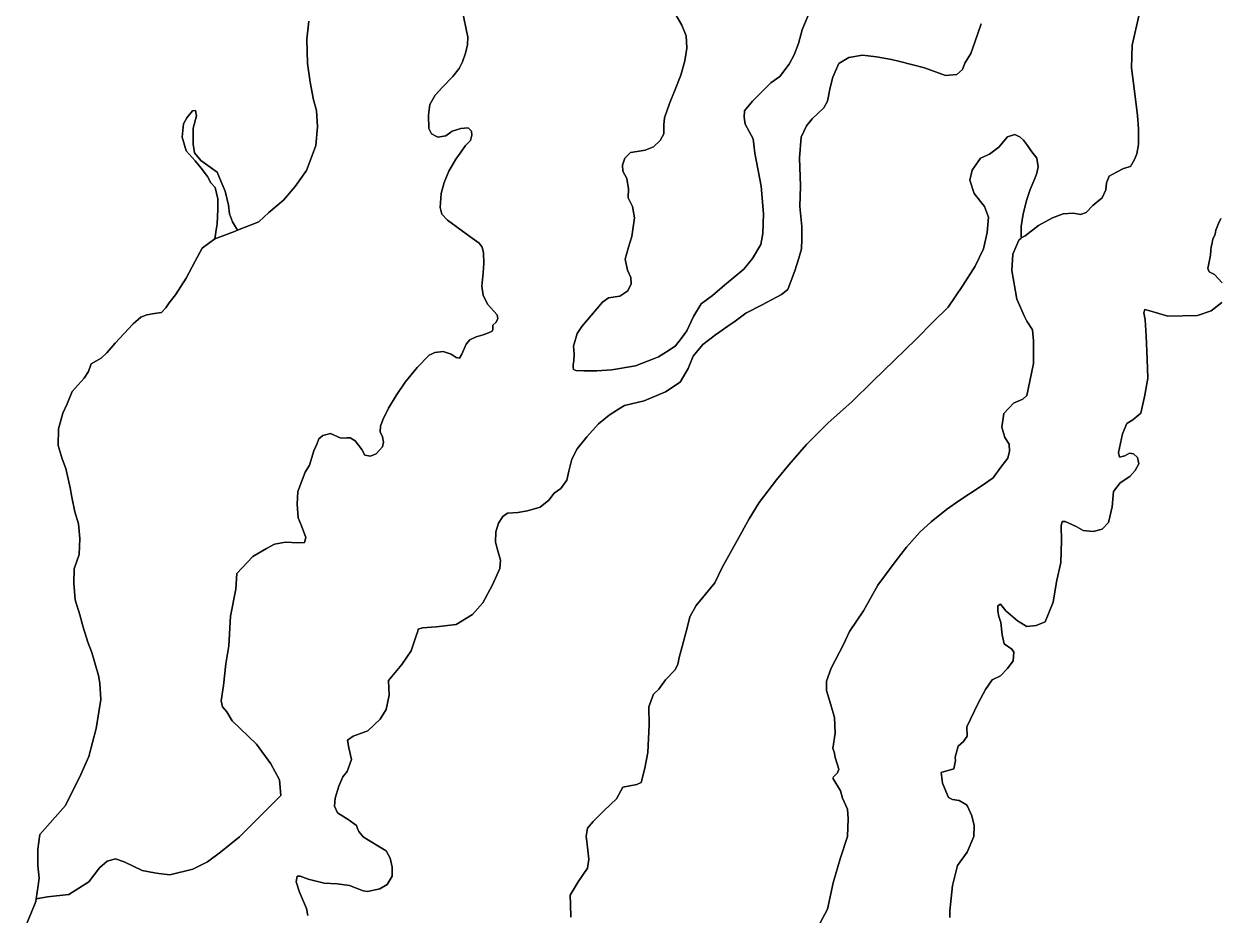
# Model space of a CAD drawing. Header units: inches. Extents: x 288635 to 1232953, y 676945 to 1655780.
# Drawn here: x 398485 to 425495, y 1110038 to 1130163 of the extents above; entities that cross this region are included whole.
import ezdxf

# ---------------------------------------------------------------- set-up
doc = ezdxf.new("R2010")
doc.units = ezdxf.units.IN
doc.header["$MEASUREMENT"] = 0

msp = doc.modelspace()

# ---------------------------------------------------------------- linework, layer by layer
at = {"color": 1}
for points in [[(423669.4008, 1130372.6516), (423511.9205, 1129686.8503), (423496.6804, 1129173.7692), (423552.5605, 1128706.4083), (423628.7607, 1128096.8071), (423649.0807, 1127792.0065), (423654.1607, 1127441.4858), (423613.5207, 1127228.1253), (423562.3789, 1127103.1121), (423470.0104, 1126946.8198), (423311.2601, 1126899.1947), (423152.5097, 1126813.4695), (422993.7594, 1126721.3943), (422930.2593, 1126572.169), (422917.5593, 1126413.4187), (422828.6591, 1126235.6184), (422709.1824, 1126137.9993), (422622.9187, 1126059.723), (422470.5184, 1125902.2427), (422343.5181, 1125856.5226), (422186.0378, 1125887.0027), (421952.3573, 1125871.7626), (421708.5169, 1125780.3224), (421393.5562, 1125607.6021), (421090.7148, 1125380.6884), (421006.6311, 1125332.6934), (421003.3479, 1125586.5941), (421044.623, 1125875.5197), (421133.5232, 1126196.1954), (421206.5484, 1126421.6208), (421308.1486, 1126669.2713), (421358.9487, 1126789.9215), (421387.5237, 1126935.9718), (421355.7737, 1127132.8222), (421222.4234, 1127307.4476), (421143.0482, 1127418.5728), (421057.3231, 1127539.223), (420977.9479, 1127605.8982), (420860.4727, 1127666.2233), (420696.3578, 1127614.5541), (420499.7919, 1127377.2977), (420286.4315, 1127219.8174), (420083.2311, 1127133.4572), (419895.2707, 1126859.1367), (419844.4706, 1126635.6162), (419940.9908, 1126335.8956), (420174.6713, 1126036.175), (420266.1115, 1125797.4146), (420235.6314, 1125451.9739), (420149.2712, 1125081.1331), (419966.3909, 1124689.9723), (419686.9903, 1124258.1715), (419356.7897, 1123765.4105), (419026.589, 1123445.3699), (418625.2682, 1123033.889), (417654.9862, 1122094.0872), (417182.5453, 1121626.7262), (416644.0642, 1121154.2853), (416156.3833, 1120666.6043), (415760.1425, 1120209.4034), (415480.7419, 1119869.0427), (415084.5011, 1119355.9617), (414860.9807, 1118985.1209), (414591.7401, 1118497.44), (414251.3794, 1117887.8387), (414083.7391, 1117542.398), (413667.1783, 1117029.317), (413519.858, 1116770.2365), (413458.8979, 1116521.316), (413347.1376, 1116099.6752), (413281.0975, 1115855.8347), (413250.6174, 1115698.3544), (413179.4973, 1115571.3541), (412971.2169, 1115352.9137), (412818.8166, 1115139.5532), (412701.9763, 1115027.793), (412591.9189, 1114737.9505), (412605.4561, 1114331.8316), (412574.9761, 1113706.9904), (412502.1616, 1113355.7678), (412422.5758, 1113031.349), (412326.0556, 1112985.6289), (412011.095, 1112924.6688), (411868.8547, 1112665.5883), (411589.4541, 1112401.4278), (411335.4536, 1112152.5073), (411213.5334, 1112000.107), (411183.0533, 1111817.2266), (411216.3034, 1111505.5075), (411239.5912, 1111298.2887), (411209.1111, 1111100.1683), (411000.8307, 1110790.2877), (410823.0303, 1110490.5671), (410828.1103, 1110282.2867), (410833.1904, 1109992.7261)], [(416182.6599, 1130340.4932), (416055.6597, 1130031.4593), (415975.2262, 1129722.4253), (415877.8593, 1129464.1915), (415767.7924, 1129256.7577), (415556.1253, 1128977.3572), (415352.9249, 1128829.1902), (414933.8241, 1128418.5561), (414756.0237, 1128202.6556), (414747.5571, 1128054.4887), (414768.7238, 1127897.855), (414861.8573, 1127732.7547), (414950.7575, 1127567.6544), (414988.8575, 1127245.9204), (415132.7912, 1126500.8522), (415183.5913, 1125874.3176), (415170.8912, 1125429.8167), (415124.3245, 1125180.0496), (414933.8241, 1124862.5489), (414739.0904, 1124625.4818), (414307.2895, 1124265.6478), (414032.1223, 1124032.814), (413778.1218, 1123842.3136), (413604.5548, 1123558.6797), (413456.3878, 1123228.479), (413335.9492, 1123064.2253), (413198.789, 1122891.505), (413056.5487, 1122794.9848), (412812.7082, 1122642.5845), (412700.948, 1122601.9444), (412294.5472, 1122444.4641), (411761.1461, 1122347.9439), (411423.3254, 1122330.1639), (411126.9915, 1122328.0472), (410949.1911, 1122338.6306), (410894.1577, 1122361.9139), (410887.8077, 1122406.364), (410887.8077, 1122463.5141), (410900.1549, 1122551.2854), (410910.7383, 1122715.3274), (410894.8632, 1122884.6611), (410974.2384, 1123170.4117), (411085.3636, 1123329.162), (411297.0307, 1123577.8708), (411551.0312, 1123879.4964), (411688.6148, 1123980.0383), (411942.6153, 1124017.08), (412122.5324, 1124133.4969), (412196.6158, 1124292.2472), (412186.0325, 1124435.1225), (412117.2407, 1124599.1645), (412059.0322, 1124853.165), (412138.4074, 1125123.0406), (412212.4909, 1125361.1661), (412270.6993, 1125784.5002), (412223.0742, 1126038.5007), (412127.824, 1126234.2928), (412133.1157, 1126440.6682), (412102.5466, 1126670.7053), (412009.3036, 1126840.2382), (412001.4954, 1126972.977), (412051.6868, 1127131.9165), (412178.8365, 1127259.0661), (412331.4161, 1127284.4961), (412509.4256, 1127309.926), (412704.3884, 1127386.2158), (412848.4914, 1127530.3188), (412933.2578, 1127682.8984), (412933.2578, 1127696.3793), (412933.2578, 1127886.3378), (412950.2111, 1128038.9174), (413060.4075, 1128369.5066), (413187.5571, 1128683.1424), (413314.7068, 1129005.2549), (413407.9499, 1129327.3674), (413450.3331, 1129615.5733), (413449.9765, 1129626.6291), (413450.3331, 1129629.0542), (413441.8565, 1129891.8302), (413340.1368, 1130137.6529), (413204.5104, 1130366.5223)], [(413204.5104, 1130366.5223), (413340.1368, 1130137.6529), (413441.8565, 1129891.8302), (413450.3331, 1129629.0542), (413449.9765, 1129626.6291), (413450.3331, 1129615.5733), (413407.9499, 1129327.3674), (413314.7068, 1129005.2549), (413187.5571, 1128683.1424), (413060.4075, 1128369.5066), (412950.2111, 1128038.9174), (412933.2578, 1127886.3378), (412933.2578, 1127696.3793), (412933.2578, 1127682.8984), (412848.4914, 1127530.3188), (412704.3884, 1127386.2158), (412509.4256, 1127309.926), (412331.4161, 1127284.4961), (412178.8365, 1127259.0661), (412051.6868, 1127131.9165), (412001.4954, 1126972.977), (412009.3036, 1126840.2382), (412102.5466, 1126670.7053), (412133.1157, 1126440.6682), (412127.824, 1126234.2928), (412223.0742, 1126038.5007), (412270.6993, 1125784.5002), (412212.4909, 1125361.1661), (412138.4074, 1125123.0406), (412059.0322, 1124853.165), (412117.2407, 1124599.1645), (412186.0325, 1124435.1225), (412196.6158, 1124292.2472), (412122.5324, 1124133.4969), (411942.6153, 1124017.08), (411688.6148, 1123980.0383), (411551.0312, 1123879.4964), (411297.0307, 1123577.8708), (411085.3636, 1123329.162), (410974.2384, 1123170.4117), (410894.8632, 1122884.6611), (410910.7383, 1122715.3274), (410900.1549, 1122551.2854), (410887.8077, 1122463.5141), (410887.8077, 1122406.364), (410894.1577, 1122361.9139), (410949.1911, 1122338.6306), (411126.9915, 1122328.0472), (411423.3254, 1122330.1639), (411761.1461, 1122347.9439), (412294.5472, 1122444.4641), (412700.948, 1122601.9444), (412812.7082, 1122642.5845), (413056.5487, 1122794.9848), (413198.789, 1122891.505), (413335.9492, 1123064.2253), (413456.3878, 1123228.479), (413604.5548, 1123558.6797), (413778.1218, 1123842.3136), (414032.1223, 1124032.814), (414307.2895, 1124265.6478), (414739.0904, 1124625.4818), (414933.8241, 1124862.5489), (415124.3245, 1125180.0496), (415170.8912, 1125429.8167), (415183.5913, 1125874.3176), (415132.7912, 1126500.8522), (414988.8575, 1127245.9204), (414950.7575, 1127567.6544), (414861.8573, 1127732.7547), (414768.7238, 1127897.855), (414747.5571, 1128054.4887), (414756.0237, 1128202.6556), (414933.8241, 1128418.5561), (415352.9249, 1128829.1902), (415556.1253, 1128977.3572), (415767.7924, 1129256.7577), (415767.7924, 1129256.7577), (415877.8593, 1129464.1915), (415975.2262, 1129722.4253), (416055.6597, 1130031.4593), (416182.6599, 1130340.4932)], [(416458.9232, 1109848.7444), (416631.6435, 1110168.785), (416758.6438, 1110763.1462), (416916.1241, 1111306.7073), (417083.7644, 1111814.7083), (417093.9244, 1112210.9491), (417078.6844, 1112429.3895), (416972.0042, 1112678.31), (416926.9686, 1112841.2358), (416750.3802, 1113132.6066), (416755.4673, 1113137.6937), (416750.3802, 1113146.0875), (416854.1589, 1113249.8663), (416884.6818, 1113330.5568), (416804.402, 1113594.6481), (416779.002, 1113721.6483), (416753.6019, 1113802.9285), (416804.402, 1114143.2892), (416789.162, 1114498.8899), (416702.8018, 1114788.4505), (416606.2817, 1115108.4911), (416606.2817, 1115321.8515), (416712.9619, 1115616.4921), (416992.3624, 1116149.8932), (417129.5227, 1116439.4538), (417439.4033, 1116906.8147), (417764.524, 1117485.9359), (418160.7648, 1118014.2569), (418414.7653, 1118349.5376), (418714.4859, 1118684.8183), (418968.4864, 1118918.4987), (419319.0071, 1119197.8993), (419598.4076, 1119396.0197), (420096.2486, 1119726.2203), (420370.5692, 1119909.1007), (420543.2895, 1120152.9412), (420705.8499, 1120356.1416), (420741.4099, 1120513.6219), (420731.2499, 1120676.1822), (420634.7297, 1120823.5025), (420563.6096, 1121057.183), (420614.4097, 1121367.0636), (420827.7701, 1121600.7441), (421041.1305, 1121687.1043), (421132.5707, 1121768.3844), (421198.6108, 1122093.5051), (421284.971, 1122494.8259), (421284.971, 1123002.8269), (421259.571, 1123256.8274), (421127.4907, 1123449.8678), (421080.692, 1123552.825), (420904.6052, 1123947.0738), (420793.48, 1124597.9501), (420815.7051, 1124959.9008), (420952.8946, 1125280.4553), (421001.0157, 1125327.2346), (421006.6311, 1125332.6934), (421090.7148, 1125380.6884), (421393.5562, 1125607.6021), (421708.5169, 1125780.3224), (421952.3573, 1125871.7626), (422186.0378, 1125887.0027), (422343.5181, 1125856.5226), (422470.5184, 1125902.2427), (422622.9187, 1126059.723), (422709.1824, 1126137.9993), (422828.6591, 1126235.6184), (422917.5593, 1126413.4187), (422930.2593, 1126572.169), (422993.7594, 1126721.3943), (423152.5097, 1126813.4695), (423311.2601, 1126899.1947), (423470.0104, 1126946.8198), (423562.3789, 1127103.1121), (423613.5207, 1127228.1253), (423654.1607, 1127441.4858), (423649.0807, 1127792.0065), (423628.7607, 1128096.8071), (423552.5605, 1128706.4083), (423496.6804, 1129173.7692), (423511.9205, 1129686.8503), (423669.4008, 1130372.6516)], [(398484.7401, 1109687.7837), (398637.1404, 1110062.4345), (398751.4406, 1110341.835), (398761.9059, 1110408.6681), (399019.8474, 1110450.1818), (399496.0983, 1110503.0985), (399951.1826, 1110788.8491), (400194.5997, 1111106.3497), (400363.9334, 1111254.5167), (400554.4338, 1111307.4335), (400744.9342, 1111243.9334), (401157.685, 1111042.8496), (401432.8522, 1110989.9328), (401531.0393, 1110978.0313), (401782.1029, 1110947.5994), (402300.6873, 1111074.5997), (402628.7713, 1111243.9334), (402925.1052, 1111455.6004), (403351.6727, 1111803.7274), (404036.5718, 1112488.7172), (404140.9801, 1112594.4993), (404286.1246, 1112738.303), (404254.3745, 1113093.9037), (404057.5241, 1113455.8544), (403740.0235, 1113894.0053), (403187.5724, 1114421.0564), (403066.9221, 1114624.2568), (402971.6719, 1114738.557), (402939.9219, 1114878.2573), (402990.722, 1115221.158), (403041.5221, 1115710.109), (403111.3722, 1116116.5098), (403149.4723, 1116789.6111), (403270.1225, 1117399.2123), (403295.5226, 1117748.463), (403651.1233, 1118135.8138), (403962.2739, 1118319.9642), (404140.0743, 1118415.2144), (404394.0748, 1118459.6645), (404673.4753, 1118446.9644), (404819.5256, 1118453.3144), (404851.2757, 1118567.6147), (404749.6755, 1118827.9652), (404679.8254, 1119012.1156), (404654.4253, 1119316.9162), (404673.4753, 1119602.6667), (404832.2257, 1120040.8176), (404937.0009, 1120196.3929), (405032.2511, 1120520.2436), (405105.2762, 1120688.5189), (405143.3763, 1120796.4691), (405232.2765, 1120869.4943), (405406.9018, 1120913.9444), (405641.8523, 1120805.9941), (405778.3776, 1120818.6942), (405854.5777, 1120812.3442), (405965.7029, 1120745.669), (406111.7532, 1120548.8186), (406184.7784, 1120424.9934), (406308.6036, 1120399.5933), (406441.9539, 1120453.5684), (406581.6542, 1120612.3188), (406607.0542, 1120717.094), (406581.6542, 1120834.5692), (406527.6791, 1120948.8694), (406537.2041, 1121079.0447), (406588.0042, 1121221.92), (406718.1794, 1121482.2705), (406889.6298, 1121774.3711), (407096.0052, 1122069.6467), (407362.7057, 1122403.0223), (407638.9313, 1122679.2479), (407762.7565, 1122742.748), (407950.0819, 1122768.1481), (408134.2323, 1122701.4729), (408248.5325, 1122628.4478), (408318.3826, 1122612.5728), (408375.5327, 1122707.8229), (408467.6079, 1122930.0734), (408553.3331, 1123025.3236), (408693.0334, 1123098.3487), (408851.7837, 1123142.7988), (408978.784, 1123190.4239), (409054.9841, 1123225.349), (409074.0341, 1123260.2741), (409070.8591, 1123361.8743), (409143.8843, 1123422.1994), (409187.1344, 1123505.6102), (409172.4593, 1123596.8247), (408950.2089, 1123831.7752), (408854.9587, 1124038.1506), (408826.3837, 1124241.351), (408851.7837, 1124542.9766), (408870.8337, 1124749.352), (408864.4837, 1124990.6525), (408833.5684, 1125118.7301), (408761.9246, 1125214.4537), (408550.1581, 1125358.9533), (408051.6821, 1125730.429), (407922.7768, 1125867.5893), (407884.6768, 1126016.8146), (407903.7268, 1126331.1402), (407973.5769, 1126585.1407), (408081.5272, 1126835.9662), (408233.9275, 1127105.8417), (408338.7027, 1127245.542), (408453.0029, 1127413.8174), (408570.4781, 1127531.2926), (408602.2282, 1127651.9428), (408592.7032, 1127740.843), (408519.678, 1127817.0432), (408348.2277, 1127804.3431), (408154.5523, 1127744.018), (408014.852, 1127632.8928), (407827.5267, 1127604.3177), (407691.0014, 1127683.6929), (407624.3262, 1127797.9931), (407621.1512, 1128105.9687), (407649.7263, 1128344.0942), (407773.5515, 1128550.4696), (407941.8269, 1128740.97), (408170.4273, 1128979.0955), (408310.1276, 1129153.7208), (408386.3278, 1129309.2962), (408456.1779, 1129506.1465), (408497.453, 1129687.1219), (408510.153, 1129868.0973), (408478.403, 1130004.6225), (408411.7278, 1130334.8232)], [(404920.4756, 1130222.2688), (404869.6755, 1129820.948), (404884.9155, 1129267.2269), (404950.9557, 1128850.6661), (405022.0758, 1128449.3453), (405093.1959, 1128210.5848), (405113.516, 1127839.744), (405077.9559, 1127418.1032), (404989.9024, 1127191.1961), (404862.9021, 1126852.5287), (404608.9016, 1126488.4613), (404346.4345, 1126183.6607), (404016.2338, 1125904.2602), (403787.6333, 1125692.5931), (403310.9989, 1125504.1563), (403190.7872, 1125693.1738), (403129.8271, 1125870.9742), (403104.4271, 1126069.0946), (403028.2269, 1126384.0552), (402941.8667, 1126597.4156), (402845.3465, 1126815.8561), (402479.5858, 1127080.0166), (402337.3455, 1127252.7369), (402306.8655, 1127450.8573), (402306.8655, 1127806.458), (402383.0656, 1128090.9386), (402357.6656, 1128207.7788), (402291.6254, 1128202.6988), (402164.6252, 1128045.2185), (402088.425, 1127908.0582), (402057.945, 1127603.2576), (402149.3852, 1127293.377), (402352.5856, 1127069.8566), (402484.6658, 1126902.2162), (402626.9061, 1126714.2558), (402703.1063, 1126577.0956), (402799.6265, 1126465.3353), (402860.5866, 1126211.3348), (402865.6666, 1125972.5744), (402845.3465, 1125647.4537), (402832.6279, 1125559.0405), (402797.0314, 1125311.5923), (402509.1641, 1125099.9252), (402348.2971, 1124803.5913), (402145.0967, 1124422.5905), (401910.4157, 1124044.0728), (401767.4826, 1123865.4828), (401686.2025, 1123753.7225), (401589.6823, 1123647.0423), (401432.202, 1123626.7223), (401260.066, 1123592.7297), (401127.4013, 1123540.3621), (400949.601, 1123387.9618), (400548.2802, 1122956.1609), (400355.2398, 1122732.6405), (400228.2395, 1122615.8003), (400126.6393, 1122554.8401), (400004.7191, 1122488.8), (399943.759, 1122316.0797), (399847.2388, 1122163.6794), (399572.9182, 1121858.8787), (399461.158, 1121584.5582), (399364.6378, 1121371.1978), (399268.1176, 1121020.6771), (399257.9576, 1120639.6763), (399349.3978, 1120339.9557), (399430.678, 1120121.5153), (399481.4781, 1119887.8348), (399532.2782, 1119689.7144), (399566.3356, 1119474.6336), (399636.4184, 1119140.8193), (399718.9685, 1118874.1188), (399750.7186, 1118543.9181), (399731.6686, 1118181.9674), (399617.3683, 1117858.1167), (399611.0183, 1117534.2661), (399642.7684, 1117159.6153), (399750.7186, 1116816.7147), (399820.5687, 1116543.6641), (399928.5189, 1116200.7634), (400017.4191, 1115965.813), (400169.8194, 1115445.1119), (400195.2195, 1115273.6616), (400220.6195, 1114905.3608), (400119.0193, 1114251.3095), (399953.919, 1113616.3083), (399769.7686, 1113216.2575), (399426.8679, 1112511.406), (398843.1575, 1111859.8755), (398797.5969, 1111529.6839), (398797.5969, 1111159.2665), (398829.347, 1110873.5159), (398808.1803, 1110704.1823), (398761.9059, 1110408.6681), (398751.4406, 1110341.835), (398637.1404, 1110062.4345), (398484.7401, 1109687.7837)], [(408411.7278, 1130334.8232), (408478.403, 1130004.6225), (408510.153, 1129868.0973), (408497.453, 1129687.1219), (408456.1779, 1129506.1465), (408386.3278, 1129309.2962), (408310.1276, 1129153.7208), (408170.4273, 1128979.0955), (407941.8269, 1128740.97), (407773.5515, 1128550.4696), (407649.7263, 1128344.0942), (407621.1512, 1128105.9687), (407624.3262, 1127797.9931), (407691.0014, 1127683.6929), (407827.5267, 1127604.3177), (408014.852, 1127632.8928), (408154.5523, 1127744.018), (408348.2277, 1127804.3431), (408519.678, 1127817.0432), (408592.7032, 1127740.843), (408602.2282, 1127651.9428), (408570.4781, 1127531.2926), (408453.0029, 1127413.8174), (408338.7027, 1127245.542), (408233.9275, 1127105.8417), (408081.5272, 1126835.9662), (407973.5769, 1126585.1407), (407903.7268, 1126331.1402), (407884.6768, 1126016.8146), (407922.7768, 1125867.5893), (408051.6821, 1125730.429), (408550.1581, 1125358.9533), (408761.9246, 1125214.4537), (408833.5684, 1125118.7301), (408864.4837, 1124990.6525), (408870.8337, 1124749.352), (408851.7837, 1124542.9766), (408826.3837, 1124241.351), (408854.9587, 1124038.1506), (408950.2089, 1123831.7752), (409172.4593, 1123596.8247), (409187.1344, 1123505.6102), (409143.8843, 1123422.1994), (409070.8591, 1123361.8743), (409074.0341, 1123260.2741), (409054.9841, 1123225.349), (408978.784, 1123190.4239), (408851.7837, 1123142.7988), (408693.0334, 1123098.3487), (408553.3331, 1123025.3236), (408467.6079, 1122930.0734), (408375.5327, 1122707.8229), (408318.3826, 1122612.5728), (408248.5325, 1122628.4478), (408134.2323, 1122701.4729), (407950.0819, 1122768.1481), (407762.7565, 1122742.748), (407638.9313, 1122679.2479), (407362.7057, 1122403.0223), (407096.0052, 1122069.6467), (406889.6298, 1121774.3711), (406718.1794, 1121482.2705), (406588.0042, 1121221.92), (406537.2041, 1121079.0447), (406527.6791, 1120948.8694), (406581.6542, 1120834.5692), (406607.0542, 1120717.094), (406581.6542, 1120612.3188), (406441.9539, 1120453.5684), (406308.6036, 1120399.5933), (406184.7784, 1120424.9934), (406111.7532, 1120548.8186), (405965.7029, 1120745.669), (405854.5777, 1120812.3442), (405778.3776, 1120818.6942), (405641.8523, 1120805.9941), (405406.9018, 1120913.9444), (405232.2765, 1120869.4943), (405143.3763, 1120796.4691), (405105.2762, 1120688.5189), (405032.2511, 1120520.2436), (404937.0009, 1120196.3929), (404832.2257, 1120040.8176), (404673.4753, 1119602.6667), (404654.4253, 1119316.9162), (404679.8254, 1119012.1156), (404749.6755, 1118827.9652), (404851.2757, 1118567.6147), (404819.5256, 1118453.3144), (404673.4753, 1118446.9644), (404394.0748, 1118459.6645), (404140.0743, 1118415.2144), (403962.2739, 1118319.9642), (403651.1233, 1118135.8138), (403295.5226, 1117748.463), (403270.1225, 1117399.2123), (403149.4723, 1116789.6111), (403111.3722, 1116116.5098), (403041.5221, 1115710.109), (402990.722, 1115221.158), (402939.9219, 1114878.2573), (402971.6719, 1114738.557), (403066.9221, 1114624.2568), (403187.5724, 1114421.0564), (403740.0235, 1113894.0053), (404057.5241, 1113455.8544), (404254.3745, 1113093.9037), (404286.1246, 1112738.303), (404140.9801, 1112594.4993), (404036.5718, 1112488.7172), (403351.6727, 1111803.7274), (402925.1052, 1111455.6004), (402628.7713, 1111243.9334), (402300.6873, 1111074.5997), (401782.1029, 1110947.5994), (401531.0393, 1110978.0313), (401432.8522, 1110989.9328), (401157.685, 1111042.8496), (400744.9342, 1111243.9334), (400554.4338, 1111307.4335), (400363.9334, 1111254.5167), (400194.5997, 1111106.3497), (399951.1826, 1110788.8491), (399496.0983, 1110503.0985), (399019.8474, 1110450.1818), (398761.9059, 1110408.6681), (398808.1803, 1110704.1823), (398829.347, 1110873.5159), (398797.5969, 1111159.2665), (398797.5969, 1111529.6839), (398843.1575, 1111859.8755), (399426.8679, 1112511.406), (399769.7686, 1113216.2575), (399953.919, 1113616.3083), (400119.0193, 1114251.3095), (400220.6195, 1114905.3608), (400195.2195, 1115273.6616), (400169.8194, 1115445.1119), (400017.4191, 1115965.813), (399928.5189, 1116200.7634), (399820.5687, 1116543.6641), (399750.7186, 1116816.7147), (399642.7684, 1117159.6153), (399611.0183, 1117534.2661), (399617.3683, 1117858.1167), (399731.6686, 1118181.9674), (399750.7186, 1118543.9181), (399718.9685, 1118874.1188), (399636.4184, 1119140.8193), (399566.3356, 1119474.6336), (399532.2782, 1119689.7144), (399481.4781, 1119887.8348), (399430.678, 1120121.5153), (399349.3978, 1120339.9557), (399257.9576, 1120639.6763), (399268.1176, 1121020.6771), (399364.6378, 1121371.1978), (399461.158, 1121584.5582), (399572.9182, 1121858.8787), (399847.2388, 1122163.6794), (399943.759, 1122316.0797), (400004.7191, 1122488.8), (400126.6393, 1122554.8401), (400228.2395, 1122615.8003), (400355.2398, 1122732.6405), (400548.2802, 1122956.1609), (400949.601, 1123387.9618), (401127.4013, 1123540.3621), (401260.066, 1123592.7297), (401432.202, 1123626.7223), (401589.6823, 1123647.0423), (401686.2025, 1123753.7225), (401767.4826, 1123865.4828), (401910.4157, 1124044.0728), (402145.0967, 1124422.5905), (402348.2971, 1124803.5913), (402509.1641, 1125099.9252), (402797.0314, 1125311.5923), (403059.4985, 1125404.7258), (403241.314, 1125476.6064), (403310.9989, 1125504.1563), (403787.6333, 1125692.5931), (404016.2338, 1125904.2602), (404346.4345, 1126183.6607), (404608.9016, 1126488.4613), (404862.9021, 1126852.5287), (404989.9024, 1127191.1961), (405077.9559, 1127418.1032), (405113.516, 1127839.744), (405093.1959, 1128210.5848), (405022.0758, 1128449.3453), (404950.9557, 1128850.6661), (404884.9155, 1129267.2269), (404869.6755, 1129820.948), (404920.4756, 1130222.2688)], [(404896.9868, 1110029.7678), (404866.5068, 1110187.2481), (404703.9464, 1110553.0089), (404632.8263, 1110791.7694), (404658.2263, 1110918.7696), (404724.2665, 1110918.7696), (404902.0668, 1110847.6495), (405262.7475, 1110756.2093), (405557.3881, 1110746.0493), (405836.7887, 1110705.4092), (406147.5429, 1110585.8465), (406240.3164, 1110569.851), (406520.0456, 1110629.1876), (406689.5785, 1110730.9073), (406799.7749, 1110917.3935), (406799.7749, 1110930.8744), (406799.7749, 1111103.8796), (406799.7749, 1111117.3605), (406757.3917, 1111320.8), (406664.1486, 1111490.3329), (406510.8817, 1111582.4224), (406265.7463, 1111727.679), (406147.0733, 1111803.9688), (406045.3535, 1111922.6418), (406027.4478, 1111970.3904), (405994.4937, 1112058.2681), (405808.0075, 1112193.8944), (405562.1848, 1112346.474), (405495.3521, 1112496.8476), (405511.3249, 1112680.5355), (405596.0914, 1112951.7882), (405689.3345, 1113163.7043), (405783.3233, 1113282.7568), (405880.9691, 1113555.1192), (405820.009, 1113814.1998), (405794.6089, 1113986.9201), (405921.6092, 1114078.3603), (406246.7298, 1114195.2005), (406526.1304, 1114464.4411), (406663.2907, 1114677.8015), (406734.4108, 1115008.0021), (406714.0908, 1115333.1228), (407018.8914, 1115693.8035), (407232.2518, 1116003.6841), (407349.092, 1116369.4449), (407376.2171, 1116450.8202), (407389.7321, 1116491.3651), (407486.2523, 1116521.8452), (407796.1329, 1116547.2452), (408243.1738, 1116603.1253), (408614.0146, 1116826.6458), (408847.695, 1117085.7263), (409066.1355, 1117497.2071), (409228.6958, 1117868.0479), (409249.0158, 1118050.9282), (409188.0557, 1118264.2887), (409132.1756, 1118457.329), (409142.3356, 1118691.0095), (409203.2957, 1118889.1299), (409299.8159, 1119036.4502), (409406.4961, 1119117.7304), (409640.1766, 1119132.9704), (409858.617, 1119168.5305), (410139.5729, 1119249.935), (410334.5357, 1119410.9913), (410461.6853, 1119563.5709), (410605.7883, 1119673.7673), (410741.4146, 1119860.2534), (410792.2745, 1120063.6929), (410860.0876, 1120334.9455), (410978.7607, 1120563.8149), (411199.1534, 1120835.0676), (411461.9294, 1121131.7501), (411702.5685, 1121325.5983), (411912.6345, 1121459.4034), (412043.8681, 1121548.3036), (412492.6023, 1121649.9038), (412975.2033, 1121853.1042), (413305.4039, 1122073.2379), (413483.2043, 1122378.0386), (413593.2712, 1122661.6725), (413818.4366, 1122920.3221), (414098.1658, 1123140.7149), (414454.1849, 1123386.5376), (414515.3004, 1123425.8262), (414785.8036, 1123633.6477), (415156.6443, 1123816.5281), (415588.4452, 1124055.2886), (415730.6855, 1124167.0488), (415832.2857, 1124426.1293), (415893.2458, 1124583.6096), (415979.606, 1124873.1702), (416040.5661, 1125081.4506), (416050.7261, 1125304.9711), (416050.7261, 1125589.4516), (416005.006, 1126041.5725), (416020.246, 1126498.7735), (415994.846, 1127138.8547), (416036.3327, 1127606.2157), (416153.173, 1127860.2162), (416285.2532, 1128017.6965), (416544.3337, 1128266.617), (416630.6939, 1128419.0173), (416691.654, 1128723.8179), (416752.6142, 1128962.5784), (416884.6944, 1129267.379), (417113.2949, 1129404.5393), (417418.0955, 1129455.3394), (417738.1361, 1129419.7793), (418075.2552, 1129359.3067), (418265.3989, 1129315.4274), (418821.025, 1129172.5521), (419291.9842, 1128997.9268), (419551.2764, 1129019.0935), (419678.2767, 1129130.2187), (419731.1935, 1129278.3857), (419868.7771, 1129495.3445), (419953.4439, 1129754.6366), (420099.6302, 1130167.8532)], [(420099.6302, 1130167.8532), (419953.4439, 1129754.6366), (419868.7771, 1129495.3445), (419731.1935, 1129278.3857), (419678.2767, 1129130.2187), (419551.2764, 1129019.0935), (419291.9842, 1128997.9268), (418821.025, 1129172.5521), (418265.3989, 1129315.4274), (418075.2552, 1129359.3067), (417738.1361, 1129419.7793), (417418.0955, 1129455.3394), (417113.2949, 1129404.5393), (416884.6944, 1129267.379), (416752.6142, 1128962.5784), (416691.654, 1128723.8179), (416630.6939, 1128419.0173), (416544.3337, 1128266.617), (416285.2532, 1128017.6965), (416153.173, 1127860.2162), (416036.3327, 1127606.2157), (415994.846, 1127138.8547), (416020.246, 1126498.7735), (416005.006, 1126041.5725), (416050.7261, 1125589.4516), (416050.7261, 1125304.9711), (416040.5661, 1125081.4506), (415979.606, 1124873.1702), (415893.2458, 1124583.6096), (415832.2857, 1124426.1293), (415730.6855, 1124167.0488), (415588.4452, 1124055.2886), (415156.6443, 1123816.5281), (414785.8036, 1123633.6477), (414515.3004, 1123425.8262), (414454.1849, 1123386.5376), (414098.1658, 1123140.7149), (413818.4366, 1122920.3221), (413593.2712, 1122661.6725), (413483.2043, 1122378.0386), (413305.4039, 1122073.2379), (412975.2033, 1121853.1042), (412492.6023, 1121649.9038), (412043.8681, 1121548.3036), (411912.6345, 1121459.4034), (411702.5685, 1121325.5983), (411461.9294, 1121131.7501), (411199.1534, 1120835.0676), (410978.7607, 1120563.8149), (410860.0876, 1120334.9455), (410792.2745, 1120063.6929), (410741.4146, 1119860.2534), (410605.7883, 1119673.7673), (410461.6853, 1119563.5709), (410334.5357, 1119410.9913), (410139.5729, 1119249.935), (409858.617, 1119168.5305), (409640.1766, 1119132.9704), (409406.4961, 1119117.7304), (409299.8159, 1119036.4502), (409203.2957, 1118889.1299), (409142.3356, 1118691.0095), (409132.1756, 1118457.329), (409188.0557, 1118264.2887), (409249.0158, 1118050.9282), (409228.6958, 1117868.0479), (409066.1355, 1117497.2071), (408847.695, 1117085.7263), (408614.0146, 1116826.6458), (408243.1738, 1116603.1253), (407796.1329, 1116547.2452), (407486.2523, 1116521.8452), (407389.7321, 1116491.3651), (407376.2171, 1116450.8202), (407349.092, 1116369.4449), (407232.2518, 1116003.6841), (407018.8914, 1115693.8035), (406714.0908, 1115333.1228), (406734.4108, 1115008.0021), (406663.2907, 1114677.8015), (406526.1304, 1114464.4411), (406246.7298, 1114195.2005), (405921.6092, 1114078.3603), (405794.6089, 1113986.9201), (405820.009, 1113814.1998), (405880.9691, 1113555.1192), (405783.3233, 1113282.7568), (405689.3345, 1113163.7043), (405596.0914, 1112951.7882), (405511.3249, 1112680.5355), (405495.3521, 1112496.8476), (405562.1848, 1112346.474), (405808.0075, 1112193.8944), (405994.4937, 1112058.2681), (406027.4478, 1111970.3904), (406045.3535, 1111922.6418), (406147.0733, 1111803.9688), (406265.7463, 1111727.679), (406510.8817, 1111582.4224), (406664.1486, 1111490.3329), (406757.3917, 1111320.8), (406799.7749, 1111117.3605), (406799.7749, 1111103.8796), (406799.7749, 1110930.8744), (406799.7749, 1110917.3935), (406689.5785, 1110730.9073), (406520.0456, 1110629.1876), (406240.3164, 1110569.851), (406147.5429, 1110585.8465), (405836.7887, 1110705.4092), (405557.3881, 1110746.0493), (405262.7475, 1110756.2093), (404902.0668, 1110847.6495), (404724.2665, 1110918.7696), (404658.2263, 1110918.7696), (404632.8263, 1110791.7694), (404703.9464, 1110553.0089), (404866.5068, 1110187.2481), (404896.9868, 1110029.7678)], [(410833.1904, 1109992.7261), (410828.1103, 1110282.2867), (410823.0303, 1110490.5671), (411000.8307, 1110790.2877), (411209.1111, 1111100.1683), (411239.5912, 1111298.2887), (411216.3034, 1111505.5075), (411183.0533, 1111817.2266), (411213.5334, 1112000.107), (411335.4536, 1112152.5073), (411589.4541, 1112401.4278), (411868.8547, 1112665.5883), (412011.095, 1112924.6688), (412326.0556, 1112985.6289), (412422.5758, 1113031.349), (412502.1616, 1113355.7678), (412574.9761, 1113706.9904), (412605.4561, 1114331.8316), (412591.9189, 1114737.9505), (412701.9763, 1115027.793), (412818.8166, 1115139.5532), (412971.2169, 1115352.9137), (413179.4973, 1115571.3541), (413250.6174, 1115698.3544), (413281.0975, 1115855.8347), (413347.1376, 1116099.6752), (413458.8979, 1116521.316), (413519.858, 1116770.2365), (413667.1783, 1117029.317), (414083.7391, 1117542.398), (414251.3794, 1117887.8387), (414591.7401, 1118497.44), (414860.9807, 1118985.1209), (415084.5011, 1119355.9617), (415480.7419, 1119869.0427), (415760.1425, 1120209.4034), (416156.3833, 1120666.6043), (416644.0642, 1121154.2853), (417182.5453, 1121626.7262), (417654.9862, 1122094.0872), (418625.2682, 1123033.889), (419026.589, 1123445.3699), (419356.7897, 1123765.4105), (419686.9903, 1124258.1715), (419966.3909, 1124689.9723), (420149.2712, 1125081.1331), (420235.6314, 1125451.9739), (420266.1115, 1125797.4146), (420174.6713, 1126036.175), (419940.9908, 1126335.8956), (419844.4706, 1126635.6162), (419895.2707, 1126859.1367), (420083.2311, 1127133.4572), (420286.4315, 1127219.8174), (420499.7919, 1127377.2977), (420696.3578, 1127614.5541), (420860.4727, 1127666.2233), (420977.9479, 1127605.8982), (421057.3231, 1127539.223), (421143.0482, 1127418.5728), (421222.4234, 1127307.4476), (421355.7737, 1127132.8222), (421387.5237, 1126935.9718), (421358.9487, 1126789.9215), (421308.1486, 1126669.2713), (421206.5484, 1126421.6208), (421133.5232, 1126196.1954), (421044.623, 1125875.5197), (421003.3479, 1125586.5941), (421006.6311, 1125332.6934), (421001.0157, 1125327.2346), (420952.8946, 1125280.4553), (420815.7051, 1124959.9008), (420793.48, 1124597.9501), (420904.6052, 1123947.0738), (421080.692, 1123552.825), (421127.4907, 1123449.8678), (421259.571, 1123256.8274), (421284.971, 1123002.8269), (421284.971, 1122494.8259), (421198.6108, 1122093.5051), (421132.5707, 1121768.3844), (421041.1305, 1121687.1043), (420827.7701, 1121600.7441), (420614.4097, 1121367.0636), (420563.6096, 1121057.183), (420634.7297, 1120823.5025), (420731.2499, 1120676.1822), (420741.4099, 1120513.6219), (420705.8499, 1120356.1416), (420543.2895, 1120152.9412), (420370.5692, 1119909.1007), (420096.2486, 1119726.2203), (419598.4076, 1119396.0197), (419319.0071, 1119197.8993), (418968.4864, 1118918.4987), (418714.4859, 1118684.8183), (418414.7653, 1118349.5376), (418160.7648, 1118014.2569), (417764.524, 1117485.9359), (417439.4033, 1116906.8147), (417129.5227, 1116439.4538), (416992.3624, 1116149.8932), (416712.9619, 1115616.4921), (416606.2817, 1115321.8515), (416606.2817, 1115108.4911), (416702.8018, 1114788.4505), (416789.162, 1114498.8899), (416804.402, 1114143.2892), (416753.6019, 1113802.9285), (416779.002, 1113721.6483), (416804.402, 1113594.6481), (416884.6818, 1113330.5568), (416854.1589, 1113249.8663), (416750.3802, 1113146.0875), (416755.4673, 1113137.6937), (416750.3802, 1113132.6066), (416926.9686, 1112841.2358), (416972.0042, 1112678.31), (417078.6844, 1112429.3895), (417093.9244, 1112210.9491), (417083.7644, 1111814.7083), (416916.1241, 1111306.7073), (416758.6438, 1110763.1462), (416631.6435, 1110168.785), (416458.9232, 1109848.7444)], [(425543.4834, 1124315.7258), (425365.683, 1124506.2261), (425249.3395, 1124565.9701), (425219.3821, 1124640.7144), (425276.9871, 1124942.0682), (425285.719, 1125052.6725), (425291.5403, 1125131.2598), (425306.0935, 1125180.7407), (425332.2892, 1125300.0769), (425381.7701, 1125413.5919), (425402.1446, 1125503.8218), (425457.4468, 1125658.0857), (425510.9269, 1125766.6581)], [(425510.9269, 1125766.6581), (425457.4468, 1125658.0857), (425402.1446, 1125503.8218), (425381.7701, 1125413.5919), (425332.2892, 1125300.0769), (425306.0935, 1125180.7407), (425291.5403, 1125131.2598), (425285.719, 1125052.6725), (425276.9871, 1124942.0682), (425219.3821, 1124640.7144), (425249.3395, 1124565.9701), (425365.683, 1124506.2261), (425543.4834, 1124315.7258)], [(419389.2595, 1109982.3671), (419394.3395, 1110134.7674), (419455.2996, 1110708.8086), (419561.9799, 1111160.9295), (419785.5003, 1111460.6501), (419932.8206, 1111811.1708), (419942.9806, 1112060.0913), (419892.1805, 1112278.5317), (419794.7959, 1112500.1912), (419770.2374, 1112529.1157), (419733.6725, 1112552.5827), (419606.2215, 1112626.4107), (419453.8212, 1112647.5774), (419360.6877, 1112694.1442), (419229.4541, 1113020.1115), (419195.5873, 1113257.1786), (419483.4546, 1113341.8455), (419521.8167, 1113529.1427), (419513.3714, 1113602.767), (419577.6464, 1113851.9632), (419704.6467, 1113959.9134), (419780.8468, 1114080.5636), (419774.4968, 1114290.114), (420028.4973, 1114823.5151), (420198.8893, 1115135.7241), (420347.0563, 1115347.3911), (420537.5567, 1115437.3497), (420696.307, 1115606.6833), (420823.3073, 1115781.3087), (420839.1823, 1115977.1007), (420791.5572, 1116045.8925), (420622.2235, 1116162.3094), (420574.5984, 1116368.6849), (420542.8484, 1116643.8521), (420495.2233, 1116781.4357), (420479.3482, 1116897.8526), (420474.0566, 1117019.5612), (420537.5567, 1117056.6029), (420659.2653, 1116908.4359), (420923.8491, 1116686.1855), (421130.2245, 1116553.8936), (421341.8916, 1116575.0603), (421548.267, 1116659.7271), (421722.8924, 1117104.228), (421802.2676, 1117564.6039), (421897.5177, 1117998.5215), (421913.3928, 1118495.9391), (421908.1011, 1118829.3148), (421929.2678, 1118924.565), (421998.0596, 1118929.8566), (422246.7684, 1118813.4397), (422405.5188, 1118723.4812), (422627.7692, 1118702.3145), (422834.1446, 1118755.2313), (422977.0199, 1118903.3983), (423061.6867, 1119257.9406), (423088.1451, 1119607.1913), (423236.3121, 1119802.9834), (423453.2709, 1119945.8587), (423580.2711, 1120078.1506), (423659.6463, 1120231.6093), (423627.8962, 1120374.4845), (423537.9377, 1120453.8597), (423447.9792, 1120469.7347), (423342.1456, 1120406.2346), (423220.4371, 1120379.7762), (423204.562, 1120485.6098), (423289.2289, 1120903.6523), (423389.7707, 1121136.4861), (423522.0627, 1121221.1529), (423707.2714, 1121369.3199), (423797.2299, 1121782.0707), (423860.73, 1122163.0714), (423850.1467, 1122591.6973), (423823.6883, 1123120.865), (423803.5799, 1123481.7574), (423773.9465, 1123638.3911), (423799.3465, 1123710.3579), (423905.1801, 1123680.7245), (424315.8142, 1123560.0742), (424984.6823, 1123579.1243), (425293.7162, 1123680.7245), (425535.0167, 1123875.4582)], [(425535.0167, 1123875.4582), (425293.7162, 1123680.7245), (424984.6823, 1123579.1243), (424315.8142, 1123560.0742), (423905.1801, 1123680.7245), (423799.3465, 1123710.3579), (423773.9465, 1123638.3911), (423803.5799, 1123481.7574), (423823.6883, 1123120.865), (423850.1467, 1122591.6973), (423860.73, 1122163.0714), (423797.2299, 1121782.0707), (423707.2714, 1121369.3199), (423522.0627, 1121221.1529), (423389.7707, 1121136.4861), (423289.2289, 1120903.6523), (423204.562, 1120485.6098), (423220.4371, 1120379.7762), (423342.1456, 1120406.2346), (423447.9792, 1120469.7347), (423537.9377, 1120453.8597), (423627.8962, 1120374.4845), (423659.6463, 1120231.6093), (423580.2711, 1120078.1506), (423453.2709, 1119945.8587), (423236.3121, 1119802.9834), (423088.1451, 1119607.1913), (423061.6867, 1119257.9406), (422977.0199, 1118903.3983), (422834.1446, 1118755.2313), (422627.7692, 1118702.3145), (422405.5188, 1118723.4812), (422246.7684, 1118813.4397), (421998.0596, 1118929.8566), (421929.2678, 1118924.565), (421908.1011, 1118829.3148), (421913.3928, 1118495.9391), (421897.5177, 1117998.5215), (421802.2676, 1117564.6039), (421722.8924, 1117104.228), (421548.267, 1116659.7271), (421341.8916, 1116575.0603), (421130.2245, 1116553.8936), (420923.8491, 1116686.1855), (420659.2653, 1116908.4359), (420537.5567, 1117056.6029), (420474.0566, 1117019.5612), (420479.3482, 1116897.8526), (420495.2233, 1116781.4357), (420542.8484, 1116643.8521), (420574.5984, 1116368.6849), (420622.2235, 1116162.3094), (420791.5572, 1116045.8925), (420839.1823, 1115977.1007), (420823.3073, 1115781.3087), (420696.307, 1115606.6833), (420537.5567, 1115437.3497), (420347.0563, 1115347.3911), (420198.8893, 1115135.7241), (420028.4973, 1114823.5151), (419774.4968, 1114290.114), (419780.8468, 1114080.5636), (419704.6467, 1113959.9134), (419577.6464, 1113851.9632), (419513.3714, 1113602.767), (419521.8167, 1113529.1427), (419483.4546, 1113341.8455), (419195.5873, 1113257.1786), (419229.4541, 1113020.1115), (419360.6877, 1112694.1442), (419453.8212, 1112647.5774), (419606.2215, 1112626.4107), (419733.6725, 1112552.5827), (419770.2374, 1112529.1157), (419794.7959, 1112500.1912), (419892.1805, 1112278.5317), (419942.9806, 1112060.0913), (419932.8206, 1111811.1708), (419785.5003, 1111460.6501), (419561.9799, 1111160.9295), (419455.2996, 1110708.8086), (419394.3395, 1110134.7674), (419389.2595, 1109982.3671)]]:
    msp.add_lwpolyline(points, dxfattribs=at)
msp.add_lwpolyline([(403059.4985, 1125404.7258), (402797.0314, 1125311.5923), (402832.6279, 1125559.0405), (402845.3465, 1125647.4537), (402865.6666, 1125972.5744), (402860.5866, 1126211.3348), (402799.6265, 1126465.3353), (402703.1063, 1126577.0956), (402626.9061, 1126714.2558), (402484.6658, 1126902.2162), (402352.5856, 1127069.8566), (402149.3852, 1127293.377), (402057.945, 1127603.2576), (402088.425, 1127908.0582), (402164.6252, 1128045.2185), (402291.6254, 1128202.6988), (402357.6656, 1128207.7788), (402383.0656, 1128090.9386), (402306.8655, 1127806.458), (402306.8655, 1127450.8573), (402337.3455, 1127252.7369), (402479.5858, 1127080.0166), (402845.3465, 1126815.8561), (402941.8667, 1126597.4156), (403028.2269, 1126384.0552), (403104.4271, 1126069.0946), (403129.8271, 1125870.9742), (403190.7872, 1125693.1738), (403310.9989, 1125504.1563), (403241.314, 1125476.6064), (403059.4985, 1125404.7258)], close=True, dxfattribs=at)

doc.saveas('drawing.dxf')
